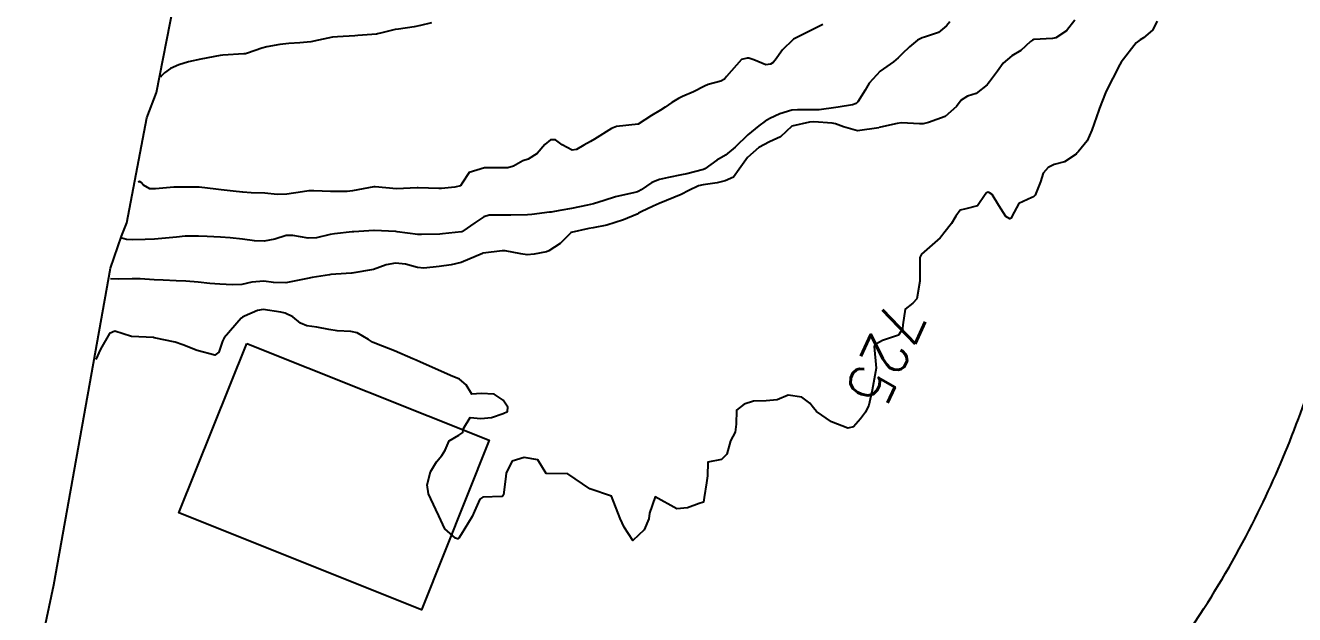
# Model space of a CAD drawing. Header units: metres. Extents: x 318500 to 325275, y 7408834 to 7428799.
# Drawn here: x 321785.3 to 321901.2, y 7417296.9 to 7417350.6 of the extents above; entities that cross this region are included whole.
import ezdxf
from ezdxf.enums import TextEntityAlignment as Align

# ---------------------------------------------------------------- set-up
doc = ezdxf.new("R2010")
doc.units = ezdxf.units.M
doc.header["$MEASUREMENT"] = 0
for name, color, linetype in [('Area', 45, 'Continuous'), ('Cotas', 45, 'Continuous'), ('Curvas de Nivel 1m', 11, 'Continuous'), ('Curvas de Nivel 5m', 15, 'Continuous'), ('Edificações', 30, 'Continuous'), ('Vias Secundárias', 230, 'Continuous')]:
    doc.layers.add(name, color=color, linetype=linetype)
doc.styles.add('Style-STANDARD', font='STANDARD.shx')

msp = doc.modelspace()

# ---------------------------------------------------------------- linework, layer by layer
at = {"layer": 'Area'}
msp.add_lwpolyline([(321785.32, 7417287.4), (321787.91, 7417299.58), (321793.09, 7417328.49), (321794.08, 7417331.4), (321794.59, 7417332.62), (321796.42, 7417342.2), (321797.29, 7417344.52), (321798.84, 7417352.42), (321800.38, 7417358.14), (321804.78, 7417372.6), (321805.52, 7417374.81), (321807.37, 7417381.27), (321808.25, 7417384.84), (321810.54, 7417391.12), (321810.86, 7417391.96), (321813, 7417400.03), (321815.76, 7417409.89), (321818.21, 7417416.65), (321821.42, 7417425.9), (321826.59, 7417440.02), (321830.73, 7417449.68), (321831.65, 7417452.36), (321834.55, 7417461.09)], dxfattribs=at)
at = {"layer": 'Curvas de Nivel 1m', "flags": 128}
for points, elevation in [([(321881.13, 7417351.1), (321880.37, 7417350.14), (321879.39, 7417349.5), (321879.09, 7417349.43), (321877.38, 7417349.34), (321877.25, 7417349.3), (321877.08, 7417349.16), (321876.2, 7417348.35), (321875.37, 7417347.86), (321874.59, 7417347.19), (321874.07, 7417346.47), (321873.33, 7417345.47), (321873.21, 7417345.33), (321873.12, 7417345.21), (321872.12, 7417344.42), (321871.31, 7417344.17), (321870.74, 7417343.8), (321870.31, 7417343.24), (321869.29, 7417342.33), (321867.77, 7417341.77), (321867.28, 7417341.66), (321866.93, 7417341.64), (321865.28, 7417341.73), (321864.9, 7417341.69), (321863.38, 7417341.34), (321863.27, 7417341.31), (321863.23, 7417341.3), (321861.27, 7417341), (321859.99, 7417341.38), (321859.27, 7417341.66), (321858.96, 7417341.71), (321857.28, 7417341.82), (321856.89, 7417341.81), (321855.27, 7417341.45), (321854.25, 7417340.47), (321853.26, 7417340), (321852.28, 7417339.48), (321851.24, 7417338.57), (321850.47, 7417337.51), (321849.95, 7417336.78), (321849.2, 7417336.44), (321848.46, 7417336.27), (321847.2, 7417336.08), (321846.77, 7417335.98), (321845.87, 7417335.57), (321845.19, 7417335.2), (321844.52, 7417334.93), (321843.18, 7417334.38), (321842.64, 7417334.15), (321841.52, 7417333.63), (321841.3, 7417333.49), (321841.17, 7417333.41), (321839.92, 7417332.89), (321839.15, 7417332.64), (321838.41, 7417332.41), (321837.15, 7417332.16), (321836.75, 7417332.09), (321835.14, 7417331.73), (321835.12, 7417331.73), (321835.1, 7417331.71), (321834.13, 7417330.72), (321833.11, 7417330.05), (321832.88, 7417329.97), (321831.75, 7417329.76), (321831.11, 7417329.69), (321830.55, 7417329.78), (321829.11, 7417330.05), (321828.85, 7417330.06), (321827.11, 7417329.85), (321827.09, 7417329.84), (321827.04, 7417329.82), (321825.1, 7417329), (321824.19, 7417328.77), (321823.1, 7417328.64), (321821.7, 7417328.49), (321821.1, 7417328.54), (321820.02, 7417328.84), (321819.1, 7417328.94), (321818.26, 7417328.77), (321817.09, 7417328.37), (321815.13, 7417328.02), (321815.09, 7417328.02), (321814.6, 7417327.99), (321813.21, 7417327.89), (321813.09, 7417327.87), (321811.49, 7417327.62), (321811.08, 7417327.55), (321809.85, 7417327.28), (321809.08, 7417327.13), (321807.97, 7417327.18), (321807.08, 7417327.3), (321805.99, 7417327.19), (321805.07, 7417326.99), (321804.24, 7417326.96), (321803.07, 7417327.02), (321802.15, 7417327.08), (321801.08, 7417327.2), (321799.97, 7417327.28), (321799.08, 7417327.31), (321797.9, 7417327.38), (321797.08, 7417327.43), (321795.81, 7417327.51), (321795.08, 7417327.51), (321793.86, 7417327.48), (321793.08, 7417327.52)], 726), ([(321869.7, 7417350.96), (321869.4, 7417350.6), (321868.67, 7417349.99), (321867.38, 7417349.56), (321867.17, 7417349.51), (321866.76, 7417349.3), (321866.01, 7417348.67), (321865.36, 7417348.03), (321865, 7417347.67), (321864.57, 7417347.32), (321863.34, 7417346.46), (321862.34, 7417345.35), (321861.97, 7417344.71), (321861.3, 7417343.66), (321861.16, 7417343.51), (321860.82, 7417343.37), (321859.51, 7417343.17), (321859.3, 7417343.14), (321857.77, 7417342.93), (321857.29, 7417342.92), (321855.79, 7417342.94), (321855.29, 7417342.89), (321854.2, 7417342.55), (321853.28, 7417342.14), (321852.85, 7417341.9), (321852.27, 7417341.48), (321851.26, 7417340.64), (321850.11, 7417339.52), (321849.24, 7417338.79), (321848.43, 7417338.34), (321847.34, 7417337.55), (321847.27, 7417337.5), (321847.22, 7417337.49), (321845.69, 7417337.1), (321845.21, 7417336.99), (321844.04, 7417336.76), (321843.2, 7417336.56), (321842.51, 7417336.31), (321841.54, 7417335.63), (321841.32, 7417335.5), (321841.19, 7417335.45), (321840.94, 7417335.39), (321839.18, 7417335), (321838.16, 7417334.66), (321837.18, 7417334.35), (321836.63, 7417334.24), (321835.17, 7417333.91), (321834.11, 7417333.73), (321833.31, 7417333.6), (321833.17, 7417333.58), (321831.54, 7417333.38), (321831.16, 7417333.36), (321829.62, 7417333.33), (321829.16, 7417333.33), (321827.66, 7417333.31), (321827.16, 7417333.17), (321826.35, 7417332.63), (321825.25, 7417331.85), (321825.18, 7417331.81), (321825.14, 7417331.8), (321823.39, 7417331.61), (321823.14, 7417331.59), (321821.49, 7417331.54), (321821.13, 7417331.56), (321819.26, 7417331.8), (321819.14, 7417331.82), (321817.17, 7417331.91), (321817.14, 7417331.92), (321815.31, 7417331.81), (321815.14, 7417331.79), (321813.53, 7417331.61), (321813.13, 7417331.54), (321811.89, 7417331.26), (321811.13, 7417331.22), (321809.73, 7417331.46), (321809.13, 7417331.45), (321808.08, 7417331.12), (321807.12, 7417330.94), (321806.25, 7417330.97), (321805.13, 7417331.13), (321804, 7417331.25), (321803.13, 7417331.31), (321801.9, 7417331.38), (321801.13, 7417331.41), (321799.92, 7417331.39), (321799.13, 7417331.32), (321798.12, 7417331.21), (321797.12, 7417331.14), (321796.26, 7417331.1), (321795.12, 7417331.07), (321794.55, 7417331.1), (321794.12, 7417331.22)], 727), ([(321858.1, 7417350.71), (321857.39, 7417350.34), (321856.78, 7417350.04), (321855.57, 7417349.45), (321855.45, 7417349.38), (321855.38, 7417349.32), (321854.42, 7417348.41), (321853.76, 7417347.47), (321853.57, 7417347.25), (321853.35, 7417347.11), (321852.9, 7417347.03), (321851.83, 7417347.49), (321851.35, 7417347.64), (321851.21, 7417347.64), (321850.7, 7417347.51), (321849.33, 7417345.97), (321849.13, 7417345.74), (321848.81, 7417345.54), (321847.64, 7417345.23), (321847.32, 7417345.09), (321846.31, 7417344.57), (321845.31, 7417344.13), (321844.94, 7417343.95), (321844.34, 7417343.59), (321843.72, 7417343.18), (321843.29, 7417342.89), (321842.48, 7417342.42), (321841.27, 7417341.63), (321839.27, 7417341.41), (321838.83, 7417341.23), (321837.26, 7417340.25), (321836.9, 7417340.05), (321836.29, 7417339.7), (321835.63, 7417339.32), (321835.24, 7417339.25), (321834.32, 7417339.72), (321833.7, 7417340.18), (321833.25, 7417340.18), (321832.73, 7417339.75), (321832.04, 7417338.95), (321831.23, 7417338.43), (321830.74, 7417338.27), (321829.88, 7417337.78), (321829.36, 7417337.65), (321829.22, 7417337.64), (321827.4, 7417337.63), (321827.22, 7417337.63), (321825.84, 7417337.21), (321825.2, 7417336.23), (321825.05, 7417335.99), (321824.52, 7417335.86), (321823.3, 7417335.76), (321823.19, 7417335.75), (321823.06, 7417335.74), (321821.19, 7417335.8), (321821.09, 7417335.8), (321819.19, 7417335.73), (321817.24, 7417335.9), (321817.19, 7417335.9), (321817.14, 7417335.9), (321815.19, 7417335.54), (321814.68, 7417335.49), (321813.18, 7417335.49), (321811.66, 7417335.55), (321811.19, 7417335.55), (321810.61, 7417335.46), (321809.18, 7417335.22), (321808.3, 7417335.19), (321807.18, 7417335.32), (321805.92, 7417335.36), (321805.18, 7417335.41), (321804.56, 7417335.49), (321803.18, 7417335.64), (321802.72, 7417335.68), (321801.19, 7417335.86), (321799.49, 7417335.88), (321799.19, 7417335.88), (321798.87, 7417335.88), (321797.19, 7417335.73), (321796.68, 7417335.72), (321796.1, 7417336.05), (321795.89, 7417336.31), (321795.74, 7417336.39), (321795.62, 7417336.34)], 728), ([(321822.4, 7417350.88), (321821.39, 7417350.63), (321820.81, 7417350.49), (321819.39, 7417350.3), (321819.07, 7417350.25), (321817.86, 7417349.95), (321817.47, 7417349.85), (321817.38, 7417349.84), (321815.66, 7417349.7), (321815.38, 7417349.67), (321813.8, 7417349.58), (321813.37, 7417349.55), (321812.09, 7417349.3), (321811.37, 7417349.14), (321810.38, 7417349.03), (321809.36, 7417348.98), (321808.55, 7417348.89), (321807.36, 7417348.68), (321806.9, 7417348.55), (321805.6, 7417348.11), (321805.41, 7417348.05), (321805.35, 7417348.04), (321805.27, 7417348.03), (321803.35, 7417347.92), (321803.09, 7417347.88), (321801.34, 7417347.55), (321800.22, 7417347.3), (321799.34, 7417347.04), (321798.58, 7417346.69), (321798.03, 7417346.3), (321797.79, 7417346.07), (321797.66, 7417345.91)], 729)]:
    msp.add_lwpolyline(points, dxfattribs=dict(at, elevation=elevation))
at = {"layer": 'Curvas de Nivel 5m', "elevation": 725, "flags": 128}
msp.add_lwpolyline([(321888.63, 7417351.01), (321888.22, 7417350.19), (321887.39, 7417349.51), (321887.09, 7417349.32), (321886.72, 7417349.03), (321885.36, 7417347.27), (321885.23, 7417347.05), (321884.59, 7417345.82), (321884.19, 7417345.07), (321883.91, 7417344.48), (321883.37, 7417343.08), (321883.3, 7417342.89), (321882.67, 7417341.08), (321882.25, 7417340.11), (321881.41, 7417339.1), (321881.34, 7417339.01), (321881.25, 7417338.88), (321880.16, 7417338.19), (321879.23, 7417337.94), (321878.68, 7417337.68), (321878.23, 7417337.14), (321877.98, 7417336.37), (321877.51, 7417335.15), (321877.35, 7417335), (321877.2, 7417334.94), (321875.99, 7417334.37), (321875.37, 7417333.18), (321875.31, 7417333.04), (321875.17, 7417332.99), (321874.82, 7417333.19), (321874.18, 7417334.2), (321873.57, 7417335.2), (321873.34, 7417335.35), (321873.2, 7417335.4), (321873.05, 7417335.36), (321872.94, 7417335.21), (321872.23, 7417334.18), (321871.18, 7417333.9), (321870.66, 7417333.76), (321870.26, 7417333.24), (321869.86, 7417332.55), (321869.15, 7417331.66), (321868.98, 7417331.43), (321868.82, 7417331.26), (321867.12, 7417329.76), (321866.98, 7417329.44), (321866.96, 7417329.29), (321866.97, 7417327.42), (321866.96, 7417327.29), (321866.69, 7417325.67), (321866.33, 7417325.3), (321865.63, 7417324.73), (321865.41, 7417323.31), (321865.39, 7417322.95), (321865.03, 7417322.38), (321863.57, 7417321.89), (321863.01, 7417321.59), (321862.79, 7417321.34), (321862.98, 7417319.34), (321862.63, 7417317.34), (321862.31, 7417315.98), (321862, 7417315.35), (321861.55, 7417314.73), (321860.91, 7417313.99), (321860.4, 7417313.88), (321858.92, 7417314.46), (321857.53, 7417315.41), (321857.25, 7417315.73), (321856.94, 7417316.15), (321856.21, 7417316.7), (321854.94, 7417316.88), (321853.94, 7417316.46), (321852.94, 7417316.37), (321851.78, 7417316.33), (321850.94, 7417316.08), (321850.23, 7417315.51), (321850.19, 7417314.23), (321850.1, 7417313.51), (321849.69, 7417312.72), (321849.36, 7417311.52), (321848.86, 7417311.03), (321847.61, 7417310.79), (321847.58, 7417309.54), (321847.5, 7417308.88), (321847.27, 7417307.55), (321847.22, 7417307.14), (321846.81, 7417306.99), (321845.77, 7417306.6), (321844.8, 7417306.53), (321842.82, 7417307.61), (321842.3, 7417306.11), (321842.22, 7417305.62), (321841.8, 7417304.6), (321840.77, 7417303.63), (321839.97, 7417304.83), (321839.6, 7417305.65), (321838.82, 7417307.66), (321836.83, 7417308.35), (321834.85, 7417309.71), (321832.85, 7417309.74), (321832.1, 7417310.99), (321830.86, 7417311.2), (321829.76, 7417310.88), (321829.2, 7417309.79), (321829.17, 7417309.46), (321828.96, 7417307.79), (321828.91, 7417307.7), (321828.82, 7417307.63), (321827.07, 7417307.57), (321826.81, 7417307.39), (321826.31, 7417306.31), (321826.11, 7417305.83), (321825.11, 7417304.19), (321824.9, 7417303.85), (321824.84, 7417303.78), (321824.77, 7417303.77), (321824.59, 7417303.85), (321823.62, 7417304.7), (321823.05, 7417305.87), (321822.8, 7417306.45), (321822.12, 7417307.88), (321822, 7417308.72), (321822.31, 7417309.88), (321822.86, 7417310.82), (321823.35, 7417311.38), (321823.64, 7417311.86), (321824.01, 7417312.73), (321824.89, 7417313.25), (321825.25, 7417313.49), (321825.31, 7417313.84), (321825.91, 7417314.84), (321826.91, 7417314.76), (321827.88, 7417314.84), (321828.92, 7417315.21), (321829.32, 7417315.39), (321829.37, 7417315.79), (321828.94, 7417316.43), (321828.12, 7417316.98), (321826.94, 7417317.04), (321826.07, 7417316.97), (321825.57, 7417317.84), (321824.96, 7417318.34), (321824.14, 7417318.68), (321822.97, 7417319.2), (321821.39, 7417319.89), (321820.98, 7417320.07), (321820.68, 7417320.21), (321819, 7417320.93), (321817.37, 7417321.58), (321817.01, 7417321.74), (321816.65, 7417321.96), (321815.62, 7417322.57), (321815.02, 7417322.69), (321813.78, 7417322.76), (321813.02, 7417322.88), (321811.94, 7417323.1), (321811.02, 7417323.21), (321810.44, 7417323.46), (321809.73, 7417324.05), (321809.03, 7417324.37), (321808.63, 7417324.47), (321807.04, 7417324.71), (321806.5, 7417324.63), (321805.31, 7417324.11), (321805.13, 7417324.01), (321805.03, 7417323.91), (321803.47, 7417322.13), (321803.32, 7417321.82), (321802.99, 7417320.82), (321802.6, 7417320.54), (321800.99, 7417320.96), (321799.7, 7417321.49), (321799, 7417321.74), (321797.09, 7417322.13), (321797.01, 7417322.14), (321795.01, 7417322.25), (321793.48, 7417322.73), (321793.01, 7417322.52), (321792.19, 7417321.08), (321791.75, 7417320.14)], dxfattribs=at)
at = {"layer": 'Edificações'}
msp.add_lwpolyline([(321805.52, 7417321.62), (321827.67, 7417312.77), (321821.49, 7417297.3), (321799.34, 7417306.15)], close=True, dxfattribs=at)
at = {"layer": 'Vias Secundárias'}
msp.add_lwpolyline([(321879.82, 7417277.43), (321892.56, 7417296.9, 0.028948), (321897.58, 7417305.65, 0.047487), (321903.91, 7417322.03, 0.05638), (321906.96, 7417340.81, -0.010725), (321907.78, 7417352.54, 0.032693), (321908.13, 7417366.12, 0.017596), (321907.51, 7417374.41, -0.083395), (321908.15, 7417385.6, -0.036614), (321914.22, 7417405.52, 0.011899), (321920.3, 7417422.39, 0.085652), (321923.08, 7417440.67, 0.050878), (321921.88, 7417450.44, 0.307419), (321916.47, 7417455.49, -2.99558)], format="xyb", dxfattribs=at)

# ---------------------------------------------------------------- texts
at = {"layer": 'Cotas', "style": 'Style-STANDARD'}
msp.add_text('725', height=4, rotation=245.0161, dxfattribs=at).set_placement((321863.86, 7417320.59, 725), align=Align.MIDDLE_CENTER)

doc.saveas('drawing.dxf')
